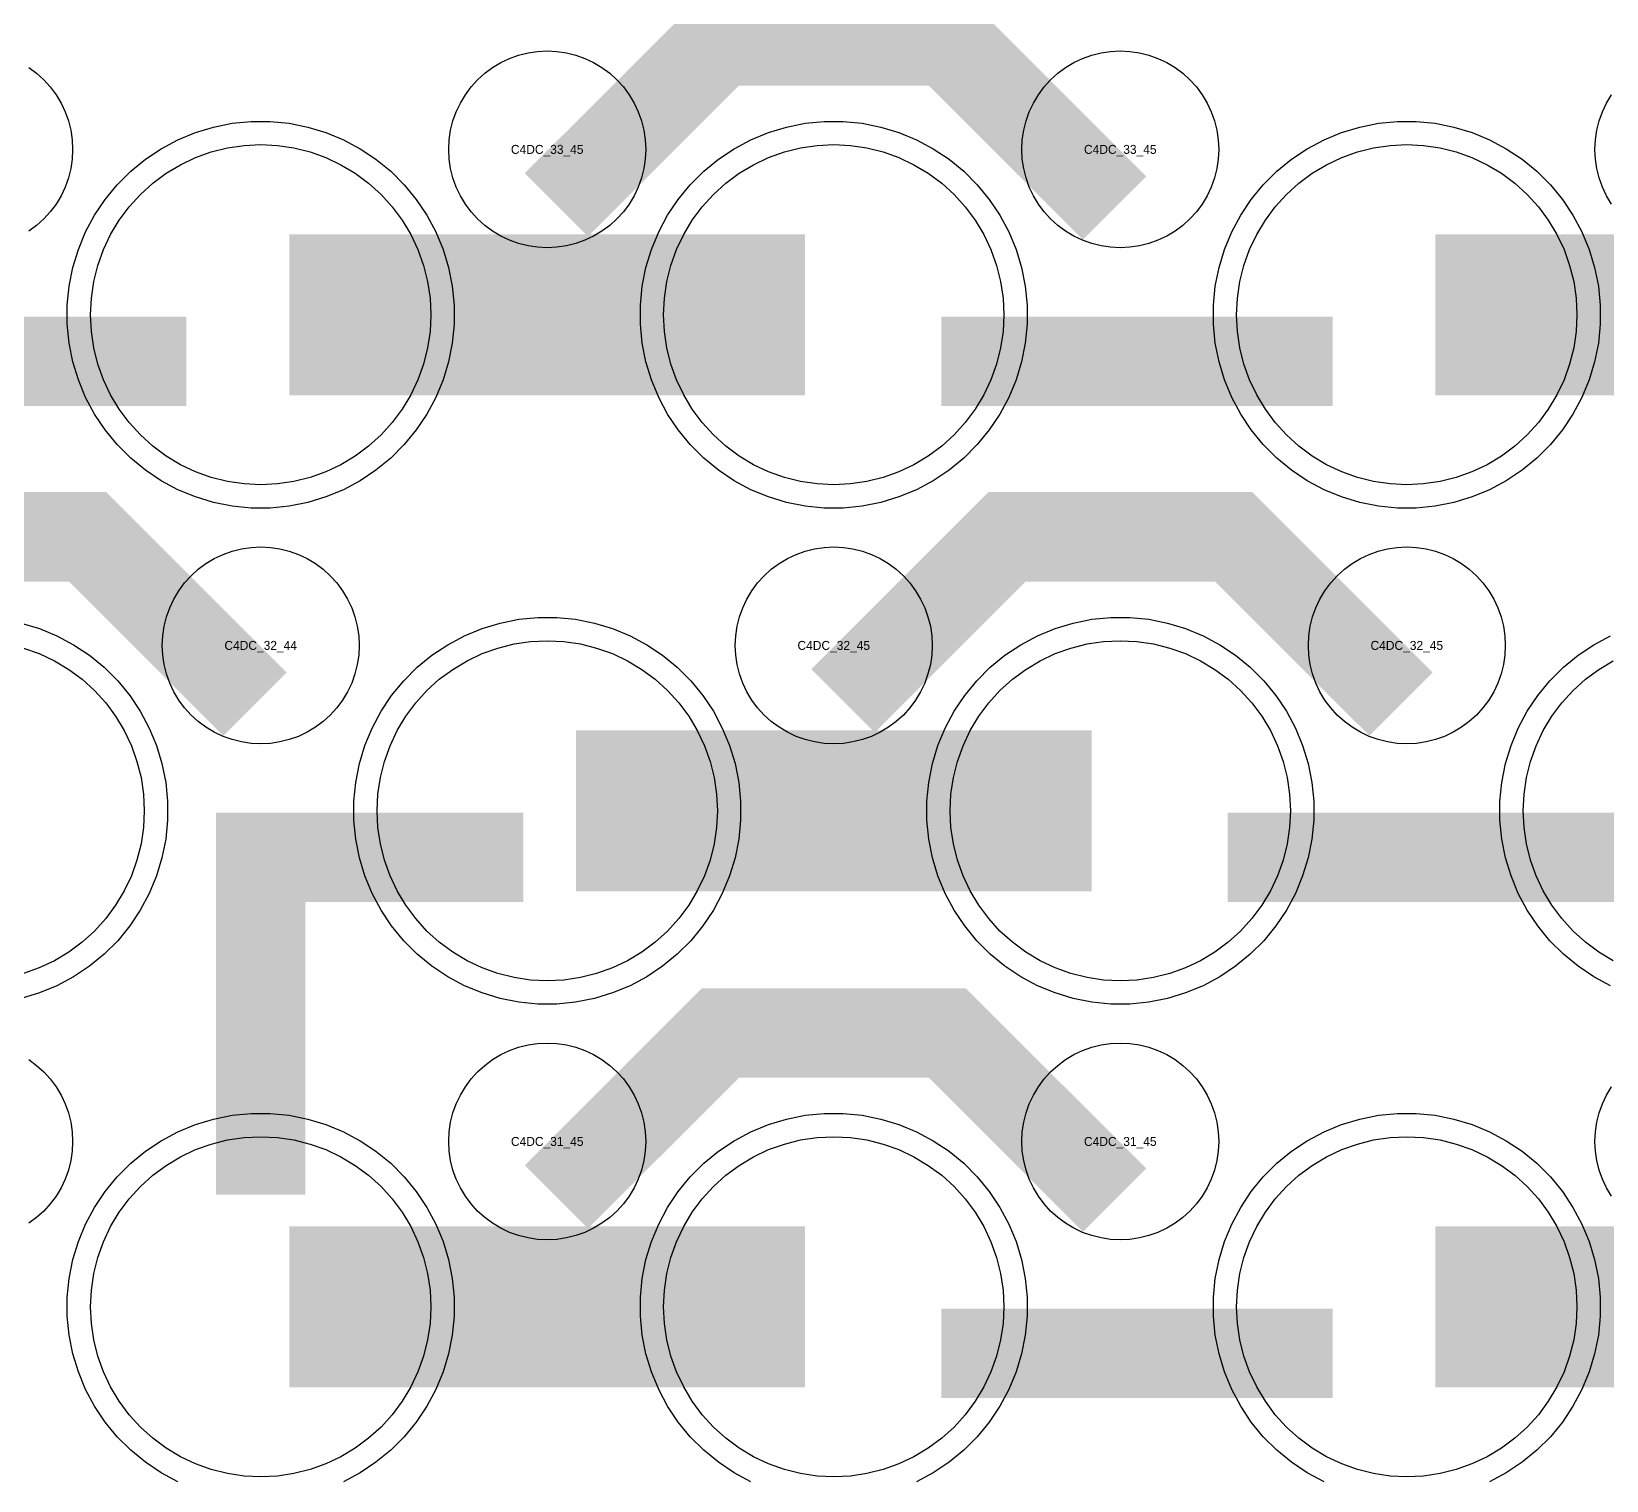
# Model space of a CAD drawing. Extents: x -11880 to 11880, y -14992 to 14992.
# Drawn here: x 2256 to 2695.8, y -10592.6 to -10187.8 of the extents above; entities that cross this region are included whole.
import ezdxf
from ezdxf.enums import TextEntityAlignment as Align

# ---------------------------------------------------------------- set-up
doc = ezdxf.new("R2010")
doc.units = 0
doc.header["$MEASUREMENT"] = 0
for name, color, linetype in [('GDS_775_DT_237', 138, 'CONTINUOUS'), ('RDL1_FS', 34, 'CONTINUOUS'), ('RDL_BS', 160, 'CONTINUOUS')]:
    doc.layers.add(name, color=color, linetype=linetype)

msp = doc.modelspace()

# ---------------------------------------------------------------- linework, layer by layer
at = {"layer": 'RDL1_FS', "color": 241, "true_color": 0xf7abae}
for points in [[(2320, -10314.459), (2315.343, -10314.23), (2310.732, -10313.546), (2306.209, -10312.414), (2301.819, -10310.842), (2297.605, -10308.85), (2293.605, -10306.452), (2289.86, -10303.674), (2286.406, -10300.544), (2283.276, -10297.09), (2280.498, -10293.345), (2278.1, -10289.345), (2276.108, -10285.131), (2274.536, -10280.741), (2273.404, -10276.218), (2272.72, -10271.607), (2272.491, -10266.95), (2272.72, -10262.293), (2273.404, -10257.682), (2274.536, -10253.159), (2276.108, -10248.769), (2278.1, -10244.555), (2280.498, -10240.555), (2283.276, -10236.81), (2286.406, -10233.356), (2289.86, -10230.226), (2293.605, -10227.448), (2297.605, -10225.05), (2301.819, -10223.058), (2306.209, -10221.486), (2310.732, -10220.354), (2315.343, -10219.67), (2320, -10219.441), (2324.657, -10219.67), (2329.268, -10220.354), (2333.791, -10221.486), (2338.181, -10223.058), (2342.395, -10225.05), (2346.395, -10227.448), (2350.14, -10230.226), (2353.594, -10233.356), (2356.724, -10236.81), (2359.502, -10240.555), (2361.9, -10244.555), (2363.892, -10248.769), (2365.464, -10253.159), (2366.596, -10257.682), (2367.28, -10262.293), (2367.509, -10266.95), (2367.28, -10271.607), (2366.596, -10276.218), (2365.464, -10280.741), (2363.892, -10285.131), (2361.9, -10289.345), (2359.502, -10293.345), (2356.724, -10297.09), (2353.594, -10300.544), (2350.14, -10303.674), (2346.395, -10306.452), (2342.395, -10308.85), (2338.181, -10310.842), (2333.791, -10312.414), (2329.268, -10313.546), (2324.657, -10314.23)], [(2480, -10314.459), (2475.343, -10314.23), (2470.732, -10313.546), (2466.209, -10312.414), (2461.819, -10310.842), (2457.605, -10308.85), (2453.605, -10306.452), (2449.86, -10303.674), (2446.406, -10300.544), (2443.276, -10297.09), (2440.498, -10293.345), (2438.1, -10289.345), (2436.108, -10285.131), (2434.536, -10280.741), (2433.404, -10276.218), (2432.72, -10271.607), (2432.491, -10266.95), (2432.72, -10262.293), (2433.404, -10257.682), (2434.536, -10253.159), (2436.108, -10248.769), (2438.1, -10244.555), (2440.498, -10240.555), (2443.276, -10236.81), (2446.406, -10233.356), (2449.86, -10230.226), (2453.605, -10227.448), (2457.605, -10225.05), (2461.819, -10223.058), (2466.209, -10221.486), (2470.732, -10220.354), (2475.343, -10219.67), (2480, -10219.441), (2484.657, -10219.67), (2489.268, -10220.354), (2493.791, -10221.486), (2498.181, -10223.058), (2502.395, -10225.05), (2506.395, -10227.448), (2510.14, -10230.226), (2513.594, -10233.356), (2516.724, -10236.81), (2519.502, -10240.555), (2521.9, -10244.555), (2523.892, -10248.769), (2525.464, -10253.159), (2526.596, -10257.682), (2527.28, -10262.293), (2527.509, -10266.95), (2527.28, -10271.607), (2526.596, -10276.218), (2525.464, -10280.741), (2523.892, -10285.131), (2521.9, -10289.345), (2519.502, -10293.345), (2516.724, -10297.09), (2513.594, -10300.544), (2510.14, -10303.674), (2506.395, -10306.452), (2502.395, -10308.85), (2498.181, -10310.842), (2493.791, -10312.414), (2489.268, -10313.546), (2484.657, -10314.23)], [(2640, -10314.459), (2635.343, -10314.23), (2630.732, -10313.546), (2626.209, -10312.414), (2621.819, -10310.842), (2617.605, -10308.85), (2613.605, -10306.452), (2609.86, -10303.674), (2606.406, -10300.544), (2603.276, -10297.09), (2600.498, -10293.345), (2598.1, -10289.345), (2596.108, -10285.131), (2594.536, -10280.741), (2593.404, -10276.218), (2592.72, -10271.607), (2592.491, -10266.95), (2592.72, -10262.293), (2593.404, -10257.682), (2594.536, -10253.159), (2596.108, -10248.769), (2598.1, -10244.555), (2600.498, -10240.555), (2603.276, -10236.81), (2606.406, -10233.356), (2609.86, -10230.226), (2613.605, -10227.448), (2617.605, -10225.05), (2621.819, -10223.058), (2626.209, -10221.486), (2630.732, -10220.354), (2635.343, -10219.67), (2640, -10219.441), (2644.657, -10219.67), (2649.268, -10220.354), (2653.791, -10221.486), (2658.181, -10223.058), (2662.395, -10225.05), (2666.395, -10227.448), (2670.14, -10230.226), (2673.594, -10233.356), (2676.724, -10236.81), (2679.502, -10240.555), (2681.9, -10244.555), (2683.892, -10248.769), (2685.464, -10253.159), (2686.596, -10257.682), (2687.28, -10262.293), (2687.509, -10266.95), (2687.28, -10271.607), (2686.596, -10276.218), (2685.464, -10280.741), (2683.892, -10285.131), (2681.9, -10289.345), (2679.502, -10293.345), (2676.724, -10297.09), (2673.594, -10300.544), (2670.14, -10303.674), (2666.395, -10306.452), (2662.395, -10308.85), (2658.181, -10310.842), (2653.791, -10312.414), (2649.268, -10313.546), (2644.657, -10314.23)]]:
    msp.add_lwpolyline(points, close=True, dxfattribs=at)
for points in [[(2328.002, -10266.95, 45, 45, 0), (2400.002, -10266.95, 45, 45, 0)], [(2400.002, -10266.95, 45, 45, 0), (2472.002, -10266.95, 45, 45, 0)], [(2648.002, -10266.95, 45, 45, 0), (2720.002, -10266.95, 45, 45, 0)]]:
    msp.add_lwpolyline(points, format="xyseb", dxfattribs=at)
msp.add_lwpolyline([(2253.791, -10360.051), (2258.181, -10361.623), (2262.395, -10363.615), (2266.395, -10366.013), (2270.14, -10368.791), (2273.594, -10371.921), (2276.724, -10375.375), (2279.502, -10379.12), (2281.9, -10383.12), (2283.892, -10387.334), (2285.464, -10391.724), (2286.596, -10396.247), (2287.28, -10400.858), (2287.509, -10405.515), (2287.28, -10410.172), (2286.596, -10414.783), (2285.464, -10419.306), (2283.892, -10423.696), (2281.9, -10427.91), (2279.502, -10431.91), (2276.724, -10435.655), (2273.594, -10439.109), (2270.14, -10442.239), (2266.395, -10445.017), (2262.395, -10447.415), (2258.181, -10449.407), (2253.791, -10450.979)], dxfattribs=at)
at = {"layer": 'RDL1_FS'}
for points in [[(2400, -10453.024), (2395.343, -10452.795), (2390.732, -10452.111), (2386.209, -10450.979), (2381.819, -10449.407), (2377.605, -10447.415), (2373.605, -10445.017), (2369.86, -10442.239), (2366.406, -10439.109), (2363.276, -10435.655), (2360.498, -10431.91), (2358.1, -10427.91), (2356.108, -10423.696), (2354.536, -10419.306), (2353.404, -10414.783), (2352.72, -10410.172), (2352.491, -10405.515), (2352.72, -10400.858), (2353.404, -10396.247), (2354.536, -10391.724), (2356.108, -10387.334), (2358.1, -10383.12), (2360.498, -10379.12), (2363.276, -10375.375), (2366.406, -10371.921), (2369.86, -10368.791), (2373.605, -10366.013), (2377.605, -10363.615), (2381.819, -10361.623), (2386.209, -10360.051), (2390.732, -10358.919), (2395.343, -10358.235), (2400, -10358.006), (2404.657, -10358.235), (2409.268, -10358.919), (2413.791, -10360.051), (2418.181, -10361.623), (2422.395, -10363.615), (2426.395, -10366.013), (2430.14, -10368.791), (2433.594, -10371.921), (2436.724, -10375.375), (2439.502, -10379.12), (2441.9, -10383.12), (2443.892, -10387.334), (2445.464, -10391.724), (2446.596, -10396.247), (2447.28, -10400.858), (2447.509, -10405.515), (2447.28, -10410.172), (2446.596, -10414.783), (2445.464, -10419.306), (2443.892, -10423.696), (2441.9, -10427.91), (2439.502, -10431.91), (2436.724, -10435.655), (2433.594, -10439.109), (2430.14, -10442.239), (2426.395, -10445.017), (2422.395, -10447.415), (2418.181, -10449.407), (2413.791, -10450.979), (2409.268, -10452.111), (2404.657, -10452.795)], [(2560, -10453.024), (2555.343, -10452.795), (2550.732, -10452.111), (2546.209, -10450.979), (2541.819, -10449.407), (2537.605, -10447.415), (2533.605, -10445.017), (2529.86, -10442.239), (2526.406, -10439.109), (2523.276, -10435.655), (2520.498, -10431.91), (2518.1, -10427.91), (2516.108, -10423.696), (2514.536, -10419.306), (2513.404, -10414.783), (2512.72, -10410.172), (2512.491, -10405.515), (2512.72, -10400.858), (2513.404, -10396.247), (2514.536, -10391.724), (2516.108, -10387.334), (2518.1, -10383.12), (2520.498, -10379.12), (2523.276, -10375.375), (2526.406, -10371.921), (2529.86, -10368.791), (2533.605, -10366.013), (2537.605, -10363.615), (2541.819, -10361.623), (2546.209, -10360.051), (2550.732, -10358.919), (2555.343, -10358.235), (2560, -10358.006), (2564.657, -10358.235), (2569.268, -10358.919), (2573.791, -10360.051), (2578.181, -10361.623), (2582.395, -10363.615), (2586.395, -10366.013), (2590.14, -10368.791), (2593.594, -10371.921), (2596.724, -10375.375), (2599.502, -10379.12), (2601.9, -10383.12), (2603.892, -10387.334), (2605.464, -10391.724), (2606.596, -10396.247), (2607.28, -10400.858), (2607.509, -10405.515), (2607.28, -10410.172), (2606.596, -10414.783), (2605.464, -10419.306), (2603.892, -10423.696), (2601.9, -10427.91), (2599.502, -10431.91), (2596.724, -10435.655), (2593.594, -10439.109), (2590.14, -10442.239), (2586.395, -10445.017), (2582.395, -10447.415), (2578.181, -10449.407), (2573.791, -10450.979), (2569.268, -10452.111), (2564.657, -10452.795)], [(2320, -10591.589), (2315.343, -10591.36), (2310.732, -10590.676), (2306.209, -10589.544), (2301.819, -10587.972), (2297.605, -10585.98), (2293.605, -10583.582), (2289.86, -10580.804), (2286.406, -10577.674), (2283.276, -10574.22), (2280.498, -10570.475), (2278.1, -10566.475), (2276.108, -10562.261), (2274.536, -10557.871), (2273.404, -10553.348), (2272.72, -10548.737), (2272.491, -10544.08), (2272.72, -10539.423), (2273.404, -10534.812), (2274.536, -10530.289), (2276.108, -10525.899), (2278.1, -10521.685), (2280.498, -10517.685), (2283.276, -10513.94), (2286.406, -10510.486), (2289.86, -10507.356), (2293.605, -10504.578), (2297.605, -10502.18), (2301.819, -10500.188), (2306.209, -10498.616), (2310.732, -10497.484), (2315.343, -10496.8), (2320, -10496.571), (2324.657, -10496.8), (2329.268, -10497.484), (2333.791, -10498.616), (2338.181, -10500.188), (2342.395, -10502.18), (2346.395, -10504.578), (2350.14, -10507.356), (2353.594, -10510.486), (2356.724, -10513.94), (2359.502, -10517.685), (2361.9, -10521.685), (2363.892, -10525.899), (2365.464, -10530.289), (2366.596, -10534.812), (2367.28, -10539.423), (2367.509, -10544.08), (2367.28, -10548.737), (2366.596, -10553.348), (2365.464, -10557.871), (2363.892, -10562.261), (2361.9, -10566.475), (2359.502, -10570.475), (2356.724, -10574.22), (2353.594, -10577.674), (2350.14, -10580.804), (2346.395, -10583.582), (2342.395, -10585.98), (2338.181, -10587.972), (2333.791, -10589.544), (2329.268, -10590.676), (2324.657, -10591.36)], [(2480, -10591.589), (2475.343, -10591.36), (2470.732, -10590.676), (2466.209, -10589.544), (2461.819, -10587.972), (2457.605, -10585.98), (2453.605, -10583.582), (2449.86, -10580.804), (2446.406, -10577.674), (2443.276, -10574.22), (2440.498, -10570.475), (2438.1, -10566.475), (2436.108, -10562.261), (2434.536, -10557.871), (2433.404, -10553.348), (2432.72, -10548.737), (2432.491, -10544.08), (2432.72, -10539.423), (2433.404, -10534.812), (2434.536, -10530.289), (2436.108, -10525.899), (2438.1, -10521.685), (2440.498, -10517.685), (2443.276, -10513.94), (2446.406, -10510.486), (2449.86, -10507.356), (2453.605, -10504.578), (2457.605, -10502.18), (2461.819, -10500.188), (2466.209, -10498.616), (2470.732, -10497.484), (2475.343, -10496.8), (2480, -10496.571), (2484.657, -10496.8), (2489.268, -10497.484), (2493.791, -10498.616), (2498.181, -10500.188), (2502.395, -10502.18), (2506.395, -10504.578), (2510.14, -10507.356), (2513.594, -10510.486), (2516.724, -10513.94), (2519.502, -10517.685), (2521.9, -10521.685), (2523.892, -10525.899), (2525.464, -10530.289), (2526.596, -10534.812), (2527.28, -10539.423), (2527.509, -10544.08), (2527.28, -10548.737), (2526.596, -10553.348), (2525.464, -10557.871), (2523.892, -10562.261), (2521.9, -10566.475), (2519.502, -10570.475), (2516.724, -10574.22), (2513.594, -10577.674), (2510.14, -10580.804), (2506.395, -10583.582), (2502.395, -10585.98), (2498.181, -10587.972), (2493.791, -10589.544), (2489.268, -10590.676), (2484.657, -10591.36)], [(2640, -10591.589), (2635.343, -10591.36), (2630.732, -10590.676), (2626.209, -10589.544), (2621.819, -10587.972), (2617.605, -10585.98), (2613.605, -10583.582), (2609.86, -10580.804), (2606.406, -10577.674), (2603.276, -10574.22), (2600.498, -10570.475), (2598.1, -10566.475), (2596.108, -10562.261), (2594.536, -10557.871), (2593.404, -10553.348), (2592.72, -10548.737), (2592.491, -10544.08), (2592.72, -10539.423), (2593.404, -10534.812), (2594.536, -10530.289), (2596.108, -10525.899), (2598.1, -10521.685), (2600.498, -10517.685), (2603.276, -10513.94), (2606.406, -10510.486), (2609.86, -10507.356), (2613.605, -10504.578), (2617.605, -10502.18), (2621.819, -10500.188), (2626.209, -10498.616), (2630.732, -10497.484), (2635.343, -10496.8), (2640, -10496.571), (2644.657, -10496.8), (2649.268, -10497.484), (2653.791, -10498.616), (2658.181, -10500.188), (2662.395, -10502.18), (2666.395, -10504.578), (2670.14, -10507.356), (2673.594, -10510.486), (2676.724, -10513.94), (2679.502, -10517.685), (2681.9, -10521.685), (2683.892, -10525.899), (2685.464, -10530.289), (2686.596, -10534.812), (2687.28, -10539.423), (2687.509, -10544.08), (2687.28, -10548.737), (2686.596, -10553.348), (2685.464, -10557.871), (2683.892, -10562.261), (2681.9, -10566.475), (2679.502, -10570.475), (2676.724, -10574.22), (2673.594, -10577.674), (2670.14, -10580.804), (2666.395, -10583.582), (2662.395, -10585.98), (2658.181, -10587.972), (2653.791, -10589.544), (2649.268, -10590.676), (2644.657, -10591.36)]]:
    msp.add_lwpolyline(points, close=True, dxfattribs=at)
msp.add_lwpolyline([(2697.605, -10447.415), (2693.605, -10445.017), (2689.86, -10442.239), (2686.406, -10439.109), (2683.276, -10435.655), (2680.498, -10431.91), (2678.1, -10427.91), (2676.108, -10423.696), (2674.536, -10419.306), (2673.404, -10414.783), (2672.72, -10410.172), (2672.491, -10405.515), (2672.72, -10400.858), (2673.404, -10396.247), (2674.536, -10391.724), (2676.108, -10387.334), (2678.1, -10383.12), (2680.498, -10379.12), (2683.276, -10375.375), (2686.406, -10371.921), (2689.86, -10368.791), (2693.605, -10366.013), (2697.605, -10363.615)], dxfattribs=at)
for points in [[(2408.002, -10405.515, 45, 45, 0), (2480.002, -10405.515, 45, 45, 0)], [(2480.002, -10405.515, 45, 45, 0), (2552.002, -10405.515, 45, 45, 0)], [(2328.002, -10544.08, 45, 45, 0), (2400.002, -10544.08, 45, 45, 0)], [(2400.002, -10544.08, 45, 45, 0), (2472.002, -10544.08, 45, 45, 0)], [(2648.002, -10544.08, 45, 45, 0), (2720.002, -10544.08, 45, 45, 0)]]:
    msp.add_lwpolyline(points, format="xyseb", dxfattribs=at)
at = {"layer": 'RDL_BS'}
for points in [[(2402.562, -10236.264, 25, 25, 0), (2448.377, -10190.449, 25, 25, 0), (2481.93, -10190.449, 25, 25, 0)], [(2558.401, -10237.163, 25, 25, 0), (2511.687, -10190.449, 25, 25, 0), (2481.929, -10190.449, 25, 25, 0)], [(2318.401, -10375.728, 25, 25, 0), (2271.687, -10329.014, 25, 25, 0), (2241.929, -10329.014, 25, 25, 0)], [(2482.562, -10374.829, 25, 25, 0), (2528.377, -10329.014, 25, 25, 0), (2561.93, -10329.014, 25, 25, 0)], [(2638.401, -10375.728, 25, 25, 0), (2591.687, -10329.014, 25, 25, 0), (2561.929, -10329.014, 25, 25, 0)], [(2320, -10512.805, 25, 25, 0), (2320, -10406.028, 25, 25, 0)], [(2307.5, -10418.528, 25, 25, 0), (2393.333, -10418.528, 25, 25, 0)], [(2347.056, -10418.528, 25, 25, 0), (2388.26, -10418.528, 25, 25, 0)], [(2590.016, -10418.528, 25, 25, 0), (2699.281, -10418.528, 25, 25, 0)], [(2320, -10436.497, 25, 25, 0), (2320, -10482.117, 25, 25, 0)], [(2402.562, -10513.394, 25, 25, 0), (2448.377, -10467.579, 25, 25, 0), (2481.93, -10467.579, 25, 25, 0)], [(2558.401, -10514.293, 25, 25, 0), (2511.687, -10467.579, 25, 25, 0), (2481.929, -10467.579, 25, 25, 0)], [(2510.016, -10557.093, 25, 25, 0), (2619.281, -10557.093, 25, 25, 0)]]:
    msp.add_lwpolyline(points, format="xyseb", dxfattribs=at)
for points in [[(2400, -10248.256), (2397.307, -10248.124), (2394.635, -10247.728), (2392.016, -10247.071), (2389.481, -10246.164), (2387.044, -10245.012), (2384.72, -10243.619), (2382.557, -10242.016), (2380.558, -10240.204), (2378.746, -10238.205), (2377.143, -10236.042), (2375.75, -10233.718), (2374.598, -10231.281), (2373.691, -10228.746), (2373.034, -10226.127), (2372.638, -10223.455), (2372.506, -10220.762), (2372.638, -10218.069), (2373.034, -10215.397), (2373.691, -10212.778), (2374.598, -10210.243), (2375.75, -10207.806), (2377.143, -10205.482), (2378.746, -10203.319), (2380.558, -10201.32), (2382.557, -10199.508), (2384.72, -10197.905), (2387.044, -10196.512), (2389.481, -10195.36), (2392.016, -10194.453), (2394.635, -10193.796), (2397.307, -10193.4), (2400, -10193.268), (2402.693, -10193.4), (2405.365, -10193.796), (2407.984, -10194.453), (2410.519, -10195.36), (2412.956, -10196.512), (2415.28, -10197.905), (2417.443, -10199.508), (2419.442, -10201.32), (2421.254, -10203.319), (2422.857, -10205.482), (2424.25, -10207.806), (2425.402, -10210.243), (2426.309, -10212.778), (2426.966, -10215.397), (2427.362, -10218.069), (2427.494, -10220.762), (2427.362, -10223.455), (2426.966, -10226.127), (2426.309, -10228.746), (2425.402, -10231.281), (2424.25, -10233.718), (2422.857, -10236.042), (2421.254, -10238.205), (2419.442, -10240.204), (2417.443, -10242.016), (2415.28, -10243.619), (2412.956, -10245.012), (2410.519, -10246.164), (2407.984, -10247.071), (2405.365, -10247.728), (2402.693, -10248.124)], [(2560, -10248.256), (2557.307, -10248.124), (2554.635, -10247.728), (2552.016, -10247.071), (2549.481, -10246.164), (2547.044, -10245.012), (2544.72, -10243.619), (2542.557, -10242.016), (2540.558, -10240.204), (2538.746, -10238.205), (2537.143, -10236.042), (2535.75, -10233.718), (2534.598, -10231.281), (2533.691, -10228.746), (2533.034, -10226.127), (2532.638, -10223.455), (2532.506, -10220.762), (2532.638, -10218.069), (2533.034, -10215.397), (2533.691, -10212.778), (2534.598, -10210.243), (2535.75, -10207.806), (2537.143, -10205.482), (2538.746, -10203.319), (2540.558, -10201.32), (2542.557, -10199.508), (2544.72, -10197.905), (2547.044, -10196.512), (2549.481, -10195.36), (2552.016, -10194.453), (2554.635, -10193.796), (2557.307, -10193.4), (2560, -10193.268), (2562.693, -10193.4), (2565.365, -10193.796), (2567.984, -10194.453), (2570.519, -10195.36), (2572.956, -10196.512), (2575.28, -10197.905), (2577.443, -10199.508), (2579.442, -10201.32), (2581.254, -10203.319), (2582.857, -10205.482), (2584.25, -10207.806), (2585.402, -10210.243), (2586.309, -10212.778), (2586.966, -10215.397), (2587.362, -10218.069), (2587.494, -10220.762), (2587.362, -10223.455), (2586.966, -10226.127), (2586.309, -10228.746), (2585.402, -10231.281), (2584.25, -10233.718), (2582.857, -10236.042), (2581.254, -10238.205), (2579.442, -10240.204), (2577.443, -10242.016), (2575.28, -10243.619), (2572.956, -10245.012), (2570.519, -10246.164), (2567.984, -10247.071), (2565.365, -10247.728), (2562.693, -10248.124)], [(2320, -10386.821), (2317.307, -10386.689), (2314.635, -10386.293), (2312.016, -10385.636), (2309.481, -10384.729), (2307.044, -10383.577), (2304.72, -10382.184), (2302.557, -10380.581), (2300.558, -10378.769), (2298.746, -10376.77), (2297.143, -10374.607), (2295.75, -10372.283), (2294.598, -10369.846), (2293.691, -10367.311), (2293.034, -10364.692), (2292.638, -10362.02), (2292.506, -10359.327), (2292.638, -10356.634), (2293.034, -10353.962), (2293.691, -10351.343), (2294.598, -10348.808), (2295.75, -10346.371), (2297.143, -10344.047), (2298.746, -10341.884), (2300.558, -10339.885), (2302.557, -10338.073), (2304.72, -10336.47), (2307.044, -10335.077), (2309.481, -10333.925), (2312.016, -10333.018), (2314.635, -10332.361), (2317.307, -10331.965), (2320, -10331.833), (2322.693, -10331.965), (2325.365, -10332.361), (2327.984, -10333.018), (2330.519, -10333.925), (2332.956, -10335.077), (2335.28, -10336.47), (2337.443, -10338.073), (2339.442, -10339.885), (2341.254, -10341.884), (2342.857, -10344.047), (2344.25, -10346.371), (2345.402, -10348.808), (2346.309, -10351.343), (2346.966, -10353.962), (2347.362, -10356.634), (2347.494, -10359.327), (2347.362, -10362.02), (2346.966, -10364.692), (2346.309, -10367.311), (2345.402, -10369.846), (2344.25, -10372.283), (2342.857, -10374.607), (2341.254, -10376.77), (2339.442, -10378.769), (2337.443, -10380.581), (2335.28, -10382.184), (2332.956, -10383.577), (2330.519, -10384.729), (2327.984, -10385.636), (2325.365, -10386.293), (2322.693, -10386.689)], [(2480, -10386.821), (2477.307, -10386.689), (2474.635, -10386.293), (2472.016, -10385.636), (2469.481, -10384.729), (2467.044, -10383.577), (2464.72, -10382.184), (2462.557, -10380.581), (2460.558, -10378.769), (2458.746, -10376.77), (2457.143, -10374.607), (2455.75, -10372.283), (2454.598, -10369.846), (2453.691, -10367.311), (2453.034, -10364.692), (2452.638, -10362.02), (2452.506, -10359.327), (2452.638, -10356.634), (2453.034, -10353.962), (2453.691, -10351.343), (2454.598, -10348.808), (2455.75, -10346.371), (2457.143, -10344.047), (2458.746, -10341.884), (2460.558, -10339.885), (2462.557, -10338.073), (2464.72, -10336.47), (2467.044, -10335.077), (2469.481, -10333.925), (2472.016, -10333.018), (2474.635, -10332.361), (2477.307, -10331.965), (2480, -10331.833), (2482.693, -10331.965), (2485.365, -10332.361), (2487.984, -10333.018), (2490.519, -10333.925), (2492.956, -10335.077), (2495.28, -10336.47), (2497.443, -10338.073), (2499.442, -10339.885), (2501.254, -10341.884), (2502.857, -10344.047), (2504.25, -10346.371), (2505.402, -10348.808), (2506.309, -10351.343), (2506.966, -10353.962), (2507.362, -10356.634), (2507.494, -10359.327), (2507.362, -10362.02), (2506.966, -10364.692), (2506.309, -10367.311), (2505.402, -10369.846), (2504.25, -10372.283), (2502.857, -10374.607), (2501.254, -10376.77), (2499.442, -10378.769), (2497.443, -10380.581), (2495.28, -10382.184), (2492.956, -10383.577), (2490.519, -10384.729), (2487.984, -10385.636), (2485.365, -10386.293), (2482.693, -10386.689)], [(2640, -10386.821), (2637.307, -10386.689), (2634.635, -10386.293), (2632.016, -10385.636), (2629.481, -10384.729), (2627.044, -10383.577), (2624.72, -10382.184), (2622.557, -10380.581), (2620.558, -10378.769), (2618.746, -10376.77), (2617.143, -10374.607), (2615.75, -10372.283), (2614.598, -10369.846), (2613.691, -10367.311), (2613.034, -10364.692), (2612.638, -10362.02), (2612.506, -10359.327), (2612.638, -10356.634), (2613.034, -10353.962), (2613.691, -10351.343), (2614.598, -10348.808), (2615.75, -10346.371), (2617.143, -10344.047), (2618.746, -10341.884), (2620.558, -10339.885), (2622.557, -10338.073), (2624.72, -10336.47), (2627.044, -10335.077), (2629.481, -10333.925), (2632.016, -10333.018), (2634.635, -10332.361), (2637.307, -10331.965), (2640, -10331.833), (2642.693, -10331.965), (2645.365, -10332.361), (2647.984, -10333.018), (2650.519, -10333.925), (2652.956, -10335.077), (2655.28, -10336.47), (2657.443, -10338.073), (2659.442, -10339.885), (2661.254, -10341.884), (2662.857, -10344.047), (2664.25, -10346.371), (2665.402, -10348.808), (2666.309, -10351.343), (2666.966, -10353.962), (2667.362, -10356.634), (2667.494, -10359.327), (2667.362, -10362.02), (2666.966, -10364.692), (2666.309, -10367.311), (2665.402, -10369.846), (2664.25, -10372.283), (2662.857, -10374.607), (2661.254, -10376.77), (2659.442, -10378.769), (2657.443, -10380.581), (2655.28, -10382.184), (2652.956, -10383.577), (2650.519, -10384.729), (2647.984, -10385.636), (2645.365, -10386.293), (2642.693, -10386.689)], [(2397.356, -10459.515), (2392.062, -10458.998), (2386.835, -10457.952), (2381.795, -10456.421), (2376.885, -10454.39), (2372.223, -10451.898), (2367.809, -10448.951), (2363.708, -10445.589), (2359.926, -10441.807), (2356.564, -10437.706), (2353.617, -10433.292), (2351.125, -10428.63), (2349.094, -10423.72), (2347.563, -10418.68), (2346.517, -10413.453), (2346, -10408.159), (2346, -10402.871), (2346.517, -10397.577), (2347.563, -10392.35), (2349.094, -10387.31), (2351.125, -10382.4), (2353.617, -10377.738), (2356.564, -10373.324), (2359.926, -10369.223), (2363.708, -10365.441), (2367.809, -10362.079), (2372.223, -10359.132), (2376.885, -10356.64), (2381.795, -10354.609), (2386.835, -10353.078), (2392.062, -10352.032), (2397.356, -10351.515), (2402.644, -10351.515), (2407.938, -10352.032), (2413.165, -10353.078), (2418.205, -10354.609), (2423.115, -10356.64), (2427.777, -10359.132), (2432.191, -10362.079), (2436.292, -10365.441), (2440.074, -10369.223), (2443.436, -10373.324), (2446.383, -10377.738), (2448.875, -10382.4), (2450.906, -10387.31), (2452.437, -10392.35), (2453.483, -10397.577), (2454, -10402.871), (2454, -10408.159), (2453.483, -10413.453), (2452.437, -10418.68), (2450.906, -10423.72), (2448.875, -10428.63), (2446.383, -10433.292), (2443.436, -10437.706), (2440.074, -10441.807), (2436.292, -10445.589), (2432.191, -10448.951), (2427.777, -10451.898), (2423.115, -10454.39), (2418.205, -10456.421), (2413.165, -10457.952), (2407.938, -10458.998), (2402.644, -10459.515)], [(2557.356, -10459.515), (2552.062, -10458.998), (2546.835, -10457.952), (2541.795, -10456.421), (2536.885, -10454.39), (2532.223, -10451.898), (2527.809, -10448.951), (2523.708, -10445.589), (2519.926, -10441.807), (2516.564, -10437.706), (2513.617, -10433.292), (2511.125, -10428.63), (2509.094, -10423.72), (2507.563, -10418.68), (2506.517, -10413.453), (2506, -10408.159), (2506, -10402.871), (2506.517, -10397.577), (2507.563, -10392.35), (2509.094, -10387.31), (2511.125, -10382.4), (2513.617, -10377.738), (2516.564, -10373.324), (2519.926, -10369.223), (2523.708, -10365.441), (2527.809, -10362.079), (2532.223, -10359.132), (2536.885, -10356.64), (2541.795, -10354.609), (2546.835, -10353.078), (2552.062, -10352.032), (2557.356, -10351.515), (2562.644, -10351.515), (2567.938, -10352.032), (2573.165, -10353.078), (2578.205, -10354.609), (2583.115, -10356.64), (2587.777, -10359.132), (2592.191, -10362.079), (2596.292, -10365.441), (2600.074, -10369.223), (2603.436, -10373.324), (2606.383, -10377.738), (2608.875, -10382.4), (2610.906, -10387.31), (2612.437, -10392.35), (2613.483, -10397.577), (2614, -10402.871), (2614, -10408.159), (2613.483, -10413.453), (2612.437, -10418.68), (2610.906, -10423.72), (2608.875, -10428.63), (2606.383, -10433.292), (2603.436, -10437.706), (2600.074, -10441.807), (2596.292, -10445.589), (2592.191, -10448.951), (2587.777, -10451.898), (2583.115, -10454.39), (2578.205, -10456.421), (2573.165, -10457.952), (2567.938, -10458.998), (2562.644, -10459.515)], [(2400, -10525.386), (2397.307, -10525.254), (2394.635, -10524.858), (2392.016, -10524.201), (2389.481, -10523.294), (2387.044, -10522.142), (2384.72, -10520.749), (2382.557, -10519.146), (2380.558, -10517.334), (2378.746, -10515.335), (2377.143, -10513.172), (2375.75, -10510.848), (2374.598, -10508.411), (2373.691, -10505.876), (2373.034, -10503.257), (2372.638, -10500.585), (2372.506, -10497.892), (2372.638, -10495.199), (2373.034, -10492.527), (2373.691, -10489.908), (2374.598, -10487.373), (2375.75, -10484.936), (2377.143, -10482.612), (2378.746, -10480.449), (2380.558, -10478.45), (2382.557, -10476.638), (2384.72, -10475.035), (2387.044, -10473.642), (2389.481, -10472.49), (2392.016, -10471.583), (2394.635, -10470.926), (2397.307, -10470.53), (2400, -10470.398), (2402.693, -10470.53), (2405.365, -10470.926), (2407.984, -10471.583), (2410.519, -10472.49), (2412.956, -10473.642), (2415.28, -10475.035), (2417.443, -10476.638), (2419.442, -10478.45), (2421.254, -10480.449), (2422.857, -10482.612), (2424.25, -10484.936), (2425.402, -10487.373), (2426.309, -10489.908), (2426.966, -10492.527), (2427.362, -10495.199), (2427.494, -10497.892), (2427.362, -10500.585), (2426.966, -10503.257), (2426.309, -10505.876), (2425.402, -10508.411), (2424.25, -10510.848), (2422.857, -10513.172), (2421.254, -10515.335), (2419.442, -10517.334), (2417.443, -10519.146), (2415.28, -10520.749), (2412.956, -10522.142), (2410.519, -10523.294), (2407.984, -10524.201), (2405.365, -10524.858), (2402.693, -10525.254)], [(2560, -10525.386), (2557.307, -10525.254), (2554.635, -10524.858), (2552.016, -10524.201), (2549.481, -10523.294), (2547.044, -10522.142), (2544.72, -10520.749), (2542.557, -10519.146), (2540.558, -10517.334), (2538.746, -10515.335), (2537.143, -10513.172), (2535.75, -10510.848), (2534.598, -10508.411), (2533.691, -10505.876), (2533.034, -10503.257), (2532.638, -10500.585), (2532.506, -10497.892), (2532.638, -10495.199), (2533.034, -10492.527), (2533.691, -10489.908), (2534.598, -10487.373), (2535.75, -10484.936), (2537.143, -10482.612), (2538.746, -10480.449), (2540.558, -10478.45), (2542.557, -10476.638), (2544.72, -10475.035), (2547.044, -10473.642), (2549.481, -10472.49), (2552.016, -10471.583), (2554.635, -10470.926), (2557.307, -10470.53), (2560, -10470.398), (2562.693, -10470.53), (2565.365, -10470.926), (2567.984, -10471.583), (2570.519, -10472.49), (2572.956, -10473.642), (2575.28, -10475.035), (2577.443, -10476.638), (2579.442, -10478.45), (2581.254, -10480.449), (2582.857, -10482.612), (2584.25, -10484.936), (2585.402, -10487.373), (2586.309, -10489.908), (2586.966, -10492.527), (2587.362, -10495.199), (2587.494, -10497.892), (2587.362, -10500.585), (2586.966, -10503.257), (2586.309, -10505.876), (2585.402, -10508.411), (2584.25, -10510.848), (2582.857, -10513.172), (2581.254, -10515.335), (2579.442, -10517.334), (2577.443, -10519.146), (2575.28, -10520.749), (2572.956, -10522.142), (2570.519, -10523.294), (2567.984, -10524.201), (2565.365, -10524.858), (2562.693, -10525.254)]]:
    msp.add_lwpolyline(points, close=True, dxfattribs=at)
for points in [[(2255.28, -10197.905), (2257.443, -10199.508), (2259.442, -10201.32), (2261.254, -10203.319), (2262.857, -10205.482), (2264.25, -10207.806), (2265.402, -10210.243), (2266.309, -10212.778), (2266.966, -10215.397), (2267.362, -10218.069), (2267.494, -10220.762), (2267.362, -10223.455), (2266.966, -10226.127), (2266.309, -10228.746), (2265.402, -10231.281), (2264.25, -10233.718), (2262.857, -10236.042), (2261.254, -10238.205), (2259.442, -10240.204), (2257.443, -10242.016), (2255.28, -10243.619)], [(2697.143, -10236.042), (2695.75, -10233.718), (2694.598, -10231.281), (2693.691, -10228.746), (2693.034, -10226.127), (2692.638, -10223.455), (2692.506, -10220.762), (2692.638, -10218.069), (2693.034, -10215.397), (2693.691, -10212.778), (2694.598, -10210.243), (2695.75, -10207.806), (2697.143, -10205.482)], [(2696.885, -10454.39), (2692.223, -10451.898), (2687.809, -10448.951), (2683.708, -10445.589), (2679.926, -10441.807), (2676.564, -10437.706), (2673.617, -10433.292), (2671.125, -10428.63), (2669.094, -10423.72), (2667.563, -10418.68), (2666.517, -10413.453), (2666, -10408.159), (2666, -10402.871), (2666.517, -10397.577), (2667.563, -10392.35), (2669.094, -10387.31), (2671.125, -10382.4), (2673.617, -10377.738), (2676.564, -10373.324), (2679.926, -10369.223), (2683.708, -10365.441), (2687.809, -10362.079), (2692.223, -10359.132), (2696.885, -10356.64)], [(2255.28, -10475.035), (2257.443, -10476.638), (2259.442, -10478.45), (2261.254, -10480.449), (2262.857, -10482.612), (2264.25, -10484.936), (2265.402, -10487.373), (2266.309, -10489.908), (2266.966, -10492.527), (2267.362, -10495.199), (2267.494, -10497.892), (2267.362, -10500.585), (2266.966, -10503.257), (2266.309, -10505.876), (2265.402, -10508.411), (2264.25, -10510.848), (2262.857, -10513.172), (2261.254, -10515.335), (2259.442, -10517.334), (2257.443, -10519.146), (2255.28, -10520.749)], [(2697.143, -10513.172), (2695.75, -10510.848), (2694.598, -10508.411), (2693.691, -10505.876), (2693.034, -10503.257), (2692.638, -10500.585), (2692.506, -10497.892), (2692.638, -10495.199), (2693.034, -10492.527), (2693.691, -10489.908), (2694.598, -10487.373), (2695.75, -10484.936), (2697.143, -10482.612)], [(2296.885, -10592.955), (2292.223, -10590.463), (2287.809, -10587.516), (2283.708, -10584.154), (2279.926, -10580.372), (2276.564, -10576.271), (2273.617, -10571.857), (2271.125, -10567.195), (2269.094, -10562.285), (2267.563, -10557.245), (2266.517, -10552.018), (2266, -10546.724), (2266, -10541.436), (2266.517, -10536.142), (2267.563, -10530.915), (2269.094, -10525.875), (2271.125, -10520.965), (2273.617, -10516.303), (2276.564, -10511.889), (2279.926, -10507.788), (2283.708, -10504.006), (2287.809, -10500.644), (2292.223, -10497.697), (2296.885, -10495.205), (2301.795, -10493.174), (2306.835, -10491.643), (2312.062, -10490.597), (2317.356, -10490.08), (2322.644, -10490.08), (2327.938, -10490.597), (2333.165, -10491.643), (2338.205, -10493.174), (2343.115, -10495.205), (2347.777, -10497.697), (2352.191, -10500.644), (2356.292, -10504.006), (2360.074, -10507.788), (2363.436, -10511.889), (2366.383, -10516.303), (2368.875, -10520.965), (2370.906, -10525.875), (2372.437, -10530.915), (2373.483, -10536.142), (2374, -10541.436), (2374, -10546.724), (2373.483, -10552.018), (2372.437, -10557.245), (2370.906, -10562.285), (2368.875, -10567.195), (2366.383, -10571.857), (2363.436, -10576.271), (2360.074, -10580.372), (2356.292, -10584.154), (2352.191, -10587.516), (2347.777, -10590.463), (2343.115, -10592.955)], [(2456.885, -10592.955), (2452.223, -10590.463), (2447.809, -10587.516), (2443.708, -10584.154), (2439.926, -10580.372), (2436.564, -10576.271), (2433.617, -10571.857), (2431.125, -10567.195), (2429.094, -10562.285), (2427.563, -10557.245), (2426.517, -10552.018), (2426, -10546.724), (2426, -10541.436), (2426.517, -10536.142), (2427.563, -10530.915), (2429.094, -10525.875), (2431.125, -10520.965), (2433.617, -10516.303), (2436.564, -10511.889), (2439.926, -10507.788), (2443.708, -10504.006), (2447.809, -10500.644), (2452.223, -10497.697), (2456.885, -10495.205), (2461.795, -10493.174), (2466.835, -10491.643), (2472.062, -10490.597), (2477.356, -10490.08), (2482.644, -10490.08), (2487.938, -10490.597), (2493.165, -10491.643), (2498.205, -10493.174), (2503.115, -10495.205), (2507.777, -10497.697), (2512.191, -10500.644), (2516.292, -10504.006), (2520.074, -10507.788), (2523.436, -10511.889), (2526.383, -10516.303), (2528.875, -10520.965), (2530.906, -10525.875), (2532.437, -10530.915), (2533.483, -10536.142), (2534, -10541.436), (2534, -10546.724), (2533.483, -10552.018), (2532.437, -10557.245), (2530.906, -10562.285), (2528.875, -10567.195), (2526.383, -10571.857), (2523.436, -10576.271), (2520.074, -10580.372), (2516.292, -10584.154), (2512.191, -10587.516), (2507.777, -10590.463), (2503.115, -10592.955)], [(2616.885, -10592.955), (2612.223, -10590.463), (2607.809, -10587.516), (2603.708, -10584.154), (2599.926, -10580.372), (2596.564, -10576.271), (2593.617, -10571.857), (2591.125, -10567.195), (2589.094, -10562.285), (2587.563, -10557.245), (2586.517, -10552.018), (2586, -10546.724), (2586, -10541.436), (2586.517, -10536.142), (2587.563, -10530.915), (2589.094, -10525.875), (2591.125, -10520.965), (2593.617, -10516.303), (2596.564, -10511.889), (2599.926, -10507.788), (2603.708, -10504.006), (2607.809, -10500.644), (2612.223, -10497.697), (2616.885, -10495.205), (2621.795, -10493.174), (2626.835, -10491.643), (2632.062, -10490.597), (2637.356, -10490.08), (2642.644, -10490.08), (2647.938, -10490.597), (2653.165, -10491.643), (2658.205, -10493.174), (2663.115, -10495.205), (2667.777, -10497.697), (2672.191, -10500.644), (2676.292, -10504.006), (2680.074, -10507.788), (2683.436, -10511.889), (2686.383, -10516.303), (2688.875, -10520.965), (2690.906, -10525.875), (2692.437, -10530.915), (2693.483, -10536.142), (2694, -10541.436), (2694, -10546.724), (2693.483, -10552.018), (2692.437, -10557.245), (2690.906, -10562.285), (2688.875, -10567.195), (2686.383, -10571.857), (2683.436, -10576.271), (2680.074, -10580.372), (2676.292, -10584.154), (2672.191, -10587.516), (2667.777, -10590.463), (2663.115, -10592.955)]]:
    msp.add_lwpolyline(points, dxfattribs=at)
at = {"layer": 'RDL_BS', "color": 241, "true_color": 0xf7abae}
for points in [[(2317.356, -10320.95), (2312.062, -10320.433), (2306.835, -10319.387), (2301.795, -10317.856), (2296.885, -10315.825), (2292.223, -10313.333), (2287.809, -10310.386), (2283.708, -10307.024), (2279.926, -10303.242), (2276.564, -10299.141), (2273.617, -10294.727), (2271.125, -10290.065), (2269.094, -10285.155), (2267.563, -10280.115), (2266.517, -10274.888), (2266, -10269.594), (2266, -10264.306), (2266.517, -10259.012), (2267.563, -10253.785), (2269.094, -10248.745), (2271.125, -10243.835), (2273.617, -10239.173), (2276.564, -10234.759), (2279.926, -10230.658), (2283.708, -10226.876), (2287.809, -10223.514), (2292.223, -10220.567), (2296.885, -10218.075), (2301.795, -10216.044), (2306.835, -10214.513), (2312.062, -10213.467), (2317.356, -10212.95), (2322.644, -10212.95), (2327.938, -10213.467), (2333.165, -10214.513), (2338.205, -10216.044), (2343.115, -10218.075), (2347.777, -10220.567), (2352.191, -10223.514), (2356.292, -10226.876), (2360.074, -10230.658), (2363.436, -10234.759), (2366.383, -10239.173), (2368.875, -10243.835), (2370.906, -10248.745), (2372.437, -10253.785), (2373.483, -10259.012), (2374, -10264.306), (2374, -10269.594), (2373.483, -10274.888), (2372.437, -10280.115), (2370.906, -10285.155), (2368.875, -10290.065), (2366.383, -10294.727), (2363.436, -10299.141), (2360.074, -10303.242), (2356.292, -10307.024), (2352.191, -10310.386), (2347.777, -10313.333), (2343.115, -10315.825), (2338.205, -10317.856), (2333.165, -10319.387), (2327.938, -10320.433), (2322.644, -10320.95)], [(2477.356, -10320.95), (2472.062, -10320.433), (2466.835, -10319.387), (2461.795, -10317.856), (2456.885, -10315.825), (2452.223, -10313.333), (2447.809, -10310.386), (2443.708, -10307.024), (2439.926, -10303.242), (2436.564, -10299.141), (2433.617, -10294.727), (2431.125, -10290.065), (2429.094, -10285.155), (2427.563, -10280.115), (2426.517, -10274.888), (2426, -10269.594), (2426, -10264.306), (2426.517, -10259.012), (2427.563, -10253.785), (2429.094, -10248.745), (2431.125, -10243.835), (2433.617, -10239.173), (2436.564, -10234.759), (2439.926, -10230.658), (2443.708, -10226.876), (2447.809, -10223.514), (2452.223, -10220.567), (2456.885, -10218.075), (2461.795, -10216.044), (2466.835, -10214.513), (2472.062, -10213.467), (2477.356, -10212.95), (2482.644, -10212.95), (2487.938, -10213.467), (2493.165, -10214.513), (2498.205, -10216.044), (2503.115, -10218.075), (2507.777, -10220.567), (2512.191, -10223.514), (2516.292, -10226.876), (2520.074, -10230.658), (2523.436, -10234.759), (2526.383, -10239.173), (2528.875, -10243.835), (2530.906, -10248.745), (2532.437, -10253.785), (2533.483, -10259.012), (2534, -10264.306), (2534, -10269.594), (2533.483, -10274.888), (2532.437, -10280.115), (2530.906, -10285.155), (2528.875, -10290.065), (2526.383, -10294.727), (2523.436, -10299.141), (2520.074, -10303.242), (2516.292, -10307.024), (2512.191, -10310.386), (2507.777, -10313.333), (2503.115, -10315.825), (2498.205, -10317.856), (2493.165, -10319.387), (2487.938, -10320.433), (2482.644, -10320.95)], [(2637.356, -10320.95), (2632.062, -10320.433), (2626.835, -10319.387), (2621.795, -10317.856), (2616.885, -10315.825), (2612.223, -10313.333), (2607.809, -10310.386), (2603.708, -10307.024), (2599.926, -10303.242), (2596.564, -10299.141), (2593.617, -10294.727), (2591.125, -10290.065), (2589.094, -10285.155), (2587.563, -10280.115), (2586.517, -10274.888), (2586, -10269.594), (2586, -10264.306), (2586.517, -10259.012), (2587.563, -10253.785), (2589.094, -10248.745), (2591.125, -10243.835), (2593.617, -10239.173), (2596.564, -10234.759), (2599.926, -10230.658), (2603.708, -10226.876), (2607.809, -10223.514), (2612.223, -10220.567), (2616.885, -10218.075), (2621.795, -10216.044), (2626.835, -10214.513), (2632.062, -10213.467), (2637.356, -10212.95), (2642.644, -10212.95), (2647.938, -10213.467), (2653.165, -10214.513), (2658.205, -10216.044), (2663.115, -10218.075), (2667.777, -10220.567), (2672.191, -10223.514), (2676.292, -10226.876), (2680.074, -10230.658), (2683.436, -10234.759), (2686.383, -10239.173), (2688.875, -10243.835), (2690.906, -10248.745), (2692.437, -10253.785), (2693.483, -10259.012), (2694, -10264.306), (2694, -10269.594), (2693.483, -10274.888), (2692.437, -10280.115), (2690.906, -10285.155), (2688.875, -10290.065), (2686.383, -10294.727), (2683.436, -10299.141), (2680.074, -10303.242), (2676.292, -10307.024), (2672.191, -10310.386), (2667.777, -10313.333), (2663.115, -10315.825), (2658.205, -10317.856), (2653.165, -10319.387), (2647.938, -10320.433), (2642.644, -10320.95)]]:
    msp.add_lwpolyline(points, close=True, dxfattribs=at)
for points in [[(2190.016, -10279.963, 25, 25, 0), (2299.281, -10279.963, 25, 25, 0)], [(2510.016, -10279.963, 25, 25, 0), (2619.281, -10279.963, 25, 25, 0)]]:
    msp.add_lwpolyline(points, format="xyseb", dxfattribs=at)
msp.add_lwpolyline([(2253.165, -10353.078), (2258.205, -10354.609), (2263.115, -10356.64), (2267.777, -10359.132), (2272.191, -10362.079), (2276.292, -10365.441), (2280.074, -10369.223), (2283.436, -10373.324), (2286.383, -10377.738), (2288.875, -10382.4), (2290.906, -10387.31), (2292.437, -10392.35), (2293.483, -10397.577), (2294, -10402.871), (2294, -10408.159), (2293.483, -10413.453), (2292.437, -10418.68), (2290.906, -10423.72), (2288.875, -10428.63), (2286.383, -10433.292), (2283.436, -10437.706), (2280.074, -10441.807), (2276.292, -10445.589), (2272.191, -10448.951), (2267.777, -10451.898), (2263.115, -10454.39), (2258.205, -10456.421), (2253.165, -10457.952)], dxfattribs=at)

# ---------------------------------------------------------------- texts
at = {"layer": 'GDS_775_DT_237'}
for s, p in [('C4DC_33_45', (2400, -10220.762)), ('C4DC_33_45', (2400, -10220.762)), ('C4DC_33_45', (2560, -10220.762)), ('C4DC_33_45', (2560, -10220.762)), ('C4DC_32_44', (2320, -10359.327)), ('C4DC_32_44', (2320, -10359.327)), ('C4DC_32_45', (2480, -10359.327)), ('C4DC_32_45', (2480, -10359.327)), ('C4DC_32_45', (2640, -10359.327)), ('C4DC_32_45', (2640, -10359.327)), ('C4DC_31_45', (2400, -10497.892)), ('C4DC_31_45', (2400, -10497.892)), ('C4DC_31_45', (2560, -10497.892)), ('C4DC_31_45', (2560, -10497.892))]:
    msp.add_text(s, height=2.5, dxfattribs=at).set_placement(p, align=Align.MIDDLE_CENTER)

doc.saveas('drawing.dxf')
